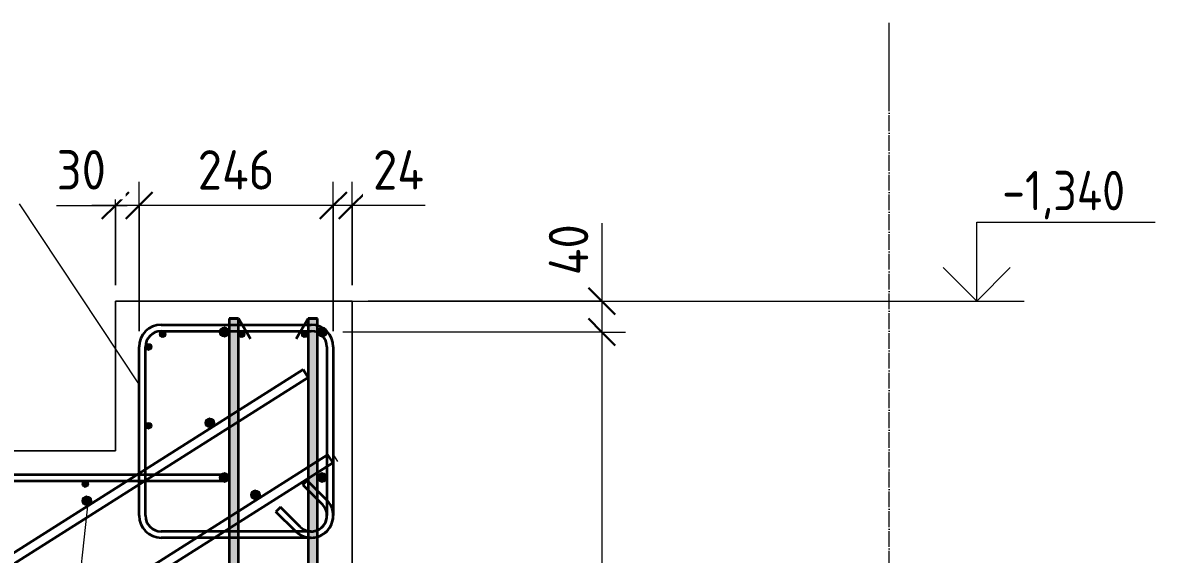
# Model space of a CAD drawing. Header units: millimetres. Extents: x 40349 to 61836, y -34600 to -479.
# Drawn here: x 44223 to 45662, y -1661 to -987 of the extents above; entities that cross this region are included whole.
import ezdxf

# ---------------------------------------------------------------- set-up
doc = ezdxf.new("R2010")
doc.units = ezdxf.units.MM
doc.linetypes.add('02 Штрихпунктирная _20 мм_', pattern=[25, 20, -2.5, 0, -2.5])
for name, color, linetype, lineweight in [('AA_Dim', 7, 'Continuous', 9), ('AA_Dim-20', 7, 'Continuous', 9), ('AA_Linii', 7, 'Continuous', 9), ('AA_Vinoska', 7, 'Continuous', 9), ('AA_Visotnaya otmetka', 7, 'Continuous', 9), ('AF_Perekritie', 7, 'Continuous', 20), ('AF_Perekritie_Опалубка', 253, 'Continuous', 20), ('KR_Armatura', 7, 'Continuous', 20), ('KR_Armatura_Tonkie', 7, 'Continuous', 20), ('Оси', 7, 'Continuous', 9)]:
    doc.layers.add(name, color=color, linetype=linetype, lineweight=lineweight)
doc.styles.add('ISOCPEUR', font='isocpeur.TTF', dxfattribs={"width": 0.9, "height": 50})
doc.styles.add('ISOCPEUR_3', font='isocpeur.TTF', dxfattribs={"width": 0.85, "height": 50})
doc.dimstyles.new('01_Точн_3_знака__непрозр_', dxfattribs={"dimscale": 304.8, "dimtxt": 50.137748, "dimasz": 0.111549, "dimexe": 0.098425, "dimexo": 0.065617, "dimgap": 0.016404, "dimtad": 1, "dimdec": 3, "dimrnd": 0.001, "dimdsep": 46, "dimtxsty": 'ISOCPEUR', "dimblk1": 'OBLIQUE', "dimblk2": 'OBLIQUE', "dimsah": 1, "dimcen": 0.09, "dimdle": 0.098425, "dimazin": 0, "dimtfac": 1, "dimtdec": 4, "dimtix": 1, "dimtmove": 1, "dimatfit": 3, "dimfxl": 1, "dimtvp": 1, "dimtfill": 1, "dimtolj": 1, "dimtzin": 0, "dimlwd": 18, "dimlwe": 18, "dimarcsym": 2})
doc.dimstyles.new('01_Точн_3_знака__непрозр__1', dxfattribs={"dimscale": 304.8, "dimtxt": 50.137748, "dimasz": 0.111549, "dimexe": 0.098425, "dimexo": 0.065617, "dimgap": 0.016404, "dimtad": 1, "dimdec": 3, "dimrnd": 0.001, "dimdsep": 46, "dimtxsty": 'ISOCPEUR', "dimblk1": 'OBLIQUE', "dimblk2": 'OBLIQUE', "dimsah": 1, "dimcen": 0.09, "dimdle": 0.098425, "dimazin": 0, "dimtfac": 1, "dimtdec": 4, "dimtix": 1, "dimtmove": 0, "dimatfit": 3, "dimfxl": 1, "dimtvp": 1, "dimtfill": 1, "dimtolj": 1, "dimtzin": 0, "dimlwd": 18, "dimlwe": 18, "dimarcsym": 2})
doc.dimstyles.new('05_Округл_5мм__прозр_', dxfattribs={"dimscale": 304.8, "dimtxt": 50.137748, "dimasz": 0.111549, "dimexe": 0.098425, "dimexo": 0.065617, "dimgap": 0.006562, "dimtad": 1, "dimdec": 0, "dimrnd": 5, "dimdsep": 46, "dimtxsty": 'ISOCPEUR', "dimblk1": 'OBLIQUE', "dimblk2": 'OBLIQUE', "dimsah": 1, "dimcen": 0.09, "dimdle": 0.098425, "dimazin": 0, "dimtfac": 1, "dimtdec": 4, "dimtix": 1, "dimtmove": 1, "dimatfit": 3, "dimfxl": 1, "dimtvp": 1, "dimtolj": 1, "dimtzin": 0, "dimlwd": 18, "dimlwe": 18, "dimarcsym": 2})
doc.dimstyles.new('05_Округл_5мм__прозр__1', dxfattribs={"dimscale": 304.8, "dimtxt": 50.137748, "dimasz": 0.111549, "dimexe": 0.098425, "dimexo": 0.065617, "dimgap": 0.006562, "dimtad": 1, "dimdec": 0, "dimrnd": 5, "dimdsep": 46, "dimtxsty": 'ISOCPEUR', "dimblk1": 'OBLIQUE', "dimblk2": 'OBLIQUE', "dimsah": 1, "dimcen": 0.09, "dimdle": 0.098425, "dimazin": 0, "dimtfac": 1, "dimtdec": 4, "dimtix": 1, "dimtmove": 0, "dimatfit": 3, "dimfxl": 1, "dimtvp": 1, "dimtolj": 1, "dimtzin": 0, "dimlwd": 18, "dimlwe": 18, "dimarcsym": 2})

# ---------------------------------------------------------------- blocks, each defined once
blk = doc.blocks.new('Лестница - Лестница-3665204-Разрез 1 Арм')
at = {"layer": 'AF_Perekritie'}
for p, q in [((44340.1, -1340), (44640.1, -1340)), ((44340.1, -1530), (44340.1, -1340)), ((44340.1, -1340), (44340.1, -1530)), ((44640.1, -1340), (44340.1, -1340)), ((44640.1, -1340), (44640.1, -1705)), ((44640.1, -1705), (44640.1, -1340)), ((44040.1, -1530), (44340.1, -1530)), ((44340.1, -1530), (44040.1, -1530))]:
    blk.add_line(p, q, dxfattribs=at)
blk = doc.blocks.new('351_Ряд стержней П переменный шаг _НесАрм_РабПлоск_ - Тип 1-3822820-Разрез 1 Арм')
at = {"layer": 'KR_Armatura_Tonkie', "lineweight": 35}
for points in [[(44485.8, -2938), (44496.1, -2938), (44495.9, -1362), (44484.1, -1362), (44484.3, -2938), (44484.9, -2938)], [(44590.1, -2938), (44596.1, -2938), (44595.9, -1362), (44584.1, -1362), (44584.3, -2938), (44588.5, -2938)], [(44526.1, -2980), (44526.1, -2968), (44518.3, -2967), (44510.5, -2963.5), (44504.5, -2958.7), (44500, -2952.7), (44497.1, -2945.8), (44495.8, -2938), (44484.1, -2938), (44485.5, -2948.9), (44489.7, -2959), (44496.4, -2967.7), (44505.1, -2974.4), (44515.2, -2978.6), (44523.8, -2979.7)], [(44554.1, -2980), (44564.9, -2978.6), (44575.1, -2974.4), (44583.8, -2967.7), (44590.4, -2959), (44594.6, -2948.9), (44595.9, -2938), (44584.1, -2938), (44583, -2945.8), (44579.7, -2953.5), (44574.8, -2959.6), (44568.8, -2964.1), (44561.6, -2967), (44554.1, -2968.2), (44554.1, -2979.8)], [(44542.7, -2980), (44554.1, -2979.8), (44554.1, -2968), (44526.1, -2968.2), (44526.1, -2980)]]:
    blk.add_hatch(color=256, dxfattribs=at).paths.add_polyline_path(points)
for p, q in [((44484.1, -1362), (44484.1, -2938)), ((44496.1, -1362), (44484.1, -1362)), ((44484.1, -1362), (44496.1, -1362)), ((44484.1, -1362), (44484.1, -2938)), ((44496.1, -1362), (44484.1, -1362)), ((44484.1, -1362), (44496.1, -1362)), ((44496.1, -2938), (44496.1, -1362)), ((44496.1, -1362), (44511.1, -1388)), ((44496.1, -2938), (44496.1, -1362)), ((44496.1, -1362), (44511.1, -1388)), ((44584.1, -1362), (44569.1, -1388)), ((44584.1, -1362), (44569.1, -1388)), ((44584.1, -1362), (44584.1, -2938)), ((44584.1, -1362), (44596.1, -1362)), ((44596.1, -1362), (44584.1, -1362)), ((44584.1, -1362), (44584.1, -2938)), ((44584.1, -1362), (44596.1, -1362)), ((44596.1, -1362), (44584.1, -1362)), ((44596.1, -2938), (44596.1, -1362)), ((44596.1, -2938), (44596.1, -1362)), ((44554.1, -2968), (44526.1, -2968)), ((44554.1, -2968), (44526.1, -2968)), ((44526.1, -2980), (44554.1, -2980)), ((44526.1, -2980), (44554.1, -2980))]:
    blk.add_line(p, q, dxfattribs=at)
at = {"layer": 'KR_Armatura_Tonkie', "lineweight": 35, "flags": 128}
for points in [[(44484.1, -2938), (44486, -2950.7), (44491.7, -2962.2), (44500.6, -2971.4), (44511.9, -2977.5), (44524.5, -2980), (44526.1, -2980)], [(44484.1, -2938), (44486, -2950.7), (44491.7, -2962.2), (44500.6, -2971.4), (44511.9, -2977.5), (44524.5, -2980), (44526.1, -2980)], [(44526.1, -2968), (44515.4, -2966), (44506.1, -2960.4), (44499.5, -2951.9), (44496.3, -2941.5), (44496.1, -2938)], [(44526.1, -2968), (44515.4, -2966), (44506.1, -2960.4), (44499.5, -2951.9), (44496.3, -2941.5), (44496.1, -2938)], [(44554.1, -2980), (44566.7, -2978), (44578.3, -2972.3), (44587.5, -2963.4), (44593.6, -2952.1), (44596, -2939.5), (44596.1, -2938)], [(44584.1, -2938), (44582.1, -2948.7), (44576.5, -2957.9), (44568, -2964.6), (44557.6, -2967.8), (44554.1, -2968)], [(44554.1, -2980), (44566.7, -2978), (44578.3, -2972.3), (44587.5, -2963.4), (44593.6, -2952.1), (44596, -2939.5), (44596.1, -2938)], [(44584.1, -2938), (44582.1, -2948.7), (44576.5, -2957.9), (44568, -2964.6), (44557.6, -2967.8), (44554.1, -2968)]]:
    blk.add_lwpolyline(points, dxfattribs=at)
blk = doc.blocks.new('DIMBLOCK8-Разрез 1 Арм')
at = {"layer": 'AA_Dim-20', "lineweight": 18}
for p, q in [((44956.1, -1241), (44956.1, -1327.2)), ((44956.1, -1310), (44956.1, -1379.2)), ((44956.1, -1327.2), (44956.1, -1359.6)), ((44956.1, -1340), (44660.1, -1340)), ((44956.1, -1340), (44986.1, -1340)), ((44956.1, -1379.2), (44628.1, -1379.2)), ((44956.1, -1379.2), (44986.1, -1379.2))]:
    blk.add_line(p, q, dxfattribs=at)
at = {"layer": 'AA_Dim-20', "lineweight": 30}
for p, q in [((44956.1, -1340), (44939.1, -1323)), ((44956.1, -1340), (44973.1, -1357)), ((44956.1, -1379.2), (44939.1, -1362.2)), ((44956.1, -1379.2), (44973.1, -1396.2))]:
    blk.add_line(p, q, dxfattribs=at)
at = {"layer": 'AA_Dim-20', "color": 0, "lineweight": 18, "insert": (44889, -1307.2), "char_height": 50, "width": 79.464, "attachment_point": 1, "rotation": 90, "line_spacing_factor": 1.135194, "style": 'ISOCPEUR'}
blk.add_mtext('40', dxfattribs=at)
blk = doc.blocks.new('_None')
blk = doc.blocks.new('DIMBLOCK9-Разрез 1 Арм')
at = {"layer": 'AA_Dim-20', "lineweight": 30}
for p, q in [((44956.1, -1379.2), (44939.1, -1362.2)), ((44956.1, -1379.2), (44973.1, -1396.2)), ((44956.1, -2670), (44939.1, -2653)), ((44956.1, -2670), (44973.1, -2687)), ((44956.1, -2720), (44939.1, -2703)), ((44956.1, -2720), (44973.1, -2737))]:
    blk.add_line(p, q, dxfattribs=at)
at = {"layer": 'AA_Dim-20', "lineweight": 18}
for p, q in [((44956.1, -1379.2), (44628.1, -1379.2)), ((44956.1, -1379.2), (44956.1, -2670)), ((44956.1, -1379.2), (44986.1, -1379.2)), ((44956.1, -2670), (44628.1, -2670)), ((44956.1, -2670), (44986.1, -2670)), ((44956.1, -2720), (44660.1, -2720)), ((44956.1, -2720), (44986.1, -2720))]:
    blk.add_line(p, q, dxfattribs=at)
at = {"layer": 'AA_Dim-20', "color": 0, "lineweight": 18, "insert": (44889, -2171.2), "char_height": 50, "width": 351.91, "attachment_point": 1, "rotation": 90, "line_spacing_factor": 1.135194, "style": 'ISOCPEUR'}
blk.add_mtext('7х185=1290', dxfattribs=at)
blk = doc.blocks.new('DIMBLOCK33-Разрез 1 Арм')
at = {"layer": 'AA_Dim-20', "lineweight": 18}
for p, q in [((44616.1, -1378), (44616.1, -1188.8)), ((44640.1, -1320), (44640.1, -1188.8)), ((44670.1, -1218.8), (44616.1, -1218.8)), ((44616.1, -1218.8), (44616.1, -1378)), ((44646.3, -1218.8), (44628.1, -1218.8)), ((44640.1, -1218.8), (44640.1, -1320)), ((44732.5, -1218.8), (44646.3, -1218.8))]:
    blk.add_line(p, q, dxfattribs=at)
at = {"layer": 'AA_Dim-20', "lineweight": 30}
for p, q in [((44616.1, -1218.8), (44633.1, -1201.8)), ((44640.1, -1218.8), (44657.1, -1201.8)), ((44616.1, -1218.8), (44599.1, -1235.8)), ((44640.1, -1218.8), (44623.1, -1235.8))]:
    blk.add_line(p, q, dxfattribs=at)
at = {"layer": 'AA_Dim-20', "color": 0, "lineweight": 18, "insert": (44666.3, -1148.6), "char_height": 50, "width": 79.464, "attachment_point": 1, "line_spacing_factor": 1.135194, "style": 'ISOCPEUR', "bg_fill": 3, "box_fill_scale": 1.25, "bg_fill_color": 256, "bg_fill_true_color": 13158600, "bg_fill_transparency": 0}
blk.add_mtext('24', dxfattribs=at)
blk = doc.blocks.new('_Oblique')
at = {"color": 0, "linetype": 'ByBlock', "lineweight": -2}
blk.add_line((-0.5, -0.5), (0.5, 0.5), dxfattribs=at)
blk = doc.blocks.new('DIMBLOCK34-Разрез 1 Арм')
at = {"layer": 'AA_Dim-20', "lineweight": 18}
for p, q in [((44370.1, -1378), (44370.1, -1188.8)), ((44616.1, -1378), (44616.1, -1188.8)), ((44616.1, -1218.8), (44370.1, -1218.8)), ((44370.1, -1218.8), (44370.1, -1378)), ((44616.1, -1218.8), (44616.1, -1378))]:
    blk.add_line(p, q, dxfattribs=at)
at = {"layer": 'AA_Dim-20', "lineweight": 30}
for p, q in [((44370.1, -1218.8), (44387.1, -1201.8)), ((44616.1, -1218.8), (44633.1, -1201.8)), ((44370.1, -1218.8), (44353.1, -1235.8)), ((44616.1, -1218.8), (44599.1, -1235.8))]:
    blk.add_line(p, q, dxfattribs=at)
at = {"layer": 'AA_Dim-20', "color": 0, "lineweight": 18, "insert": (44444.3, -1148.6), "char_height": 50, "width": 116.925, "attachment_point": 1, "line_spacing_factor": 1.135194, "style": 'ISOCPEUR', "bg_fill": 3, "box_fill_scale": 1.25, "bg_fill_color": 256, "bg_fill_true_color": 13158600, "bg_fill_transparency": 0}
blk.add_mtext('246', dxfattribs=at)
blk = doc.blocks.new('DIMBLOCK35-Разрез 1 Арм')
at = {"layer": 'AA_Dim-20', "lineweight": 18}
for p, q in [((44340.1, -1320), (44340.1, -1188.8)), ((44370.1, -1378), (44370.1, -1188.8)), ((44265.7, -1218.8), (44348.1, -1218.8)), ((44370.1, -1218.8), (44310.1, -1218.8)), ((44340.1, -1218.8), (44340.1, -1320)), ((44348.1, -1218.8), (44355.1, -1218.8)), ((44370.1, -1218.8), (44370.1, -1378))]:
    blk.add_line(p, q, dxfattribs=at)
at = {"layer": 'AA_Dim-20', "lineweight": 30}
for p, q in [((44340.1, -1218.8), (44357.1, -1201.8)), ((44370.1, -1218.8), (44387.1, -1201.8)), ((44340.1, -1218.8), (44323.1, -1235.8)), ((44370.1, -1218.8), (44353.1, -1235.8))]:
    blk.add_line(p, q, dxfattribs=at)
at = {"layer": 'AA_Dim-20', "color": 0, "lineweight": 18, "insert": (44265.7, -1148.6), "char_height": 50, "width": 74.923, "attachment_point": 1, "line_spacing_factor": 1.135194, "style": 'ISOCPEUR', "bg_fill": 3, "box_fill_scale": 1.25, "bg_fill_color": 256, "bg_fill_true_color": 13158600, "bg_fill_transparency": 0}
blk.add_mtext('30', dxfattribs=at)
blk = doc.blocks.new('Высотные отметки - Стрелка вверх-400292-Разрез 1 Арм')
at = {"layer": 'AA_Vinoska'}
for p, q in [((45430.9, -1240), (45656.9, -1240)), ((45430.9, -1340), (45430.9, -1240)), ((45430.9, -1340), (45388.4, -1297.6)), ((45430.9, -1340), (45473.3, -1297.6)), ((45370.9, -1340), (45490.9, -1340))]:
    blk.add_line(p, q, dxfattribs=at)

msp = doc.modelspace()

# ---------------------------------------------------------------- hatches: boundary and pattern name
at = {"layer": 'KR_Armatura'}
h = msp.add_hatch(color=256, dxfattribs=at)
edge = h.paths.add_edge_path()
edge.add_arc((44400.0616, -1382), 4, 0, 360)
for points in [[(44398.8255, -1385.8042), (44403.2977, -1384.3511), (44403.2977, -1379.6489), (44398.8255, -1378.1958), (44396.0616, -1382)], [(44478.0616, -1385.2034), (44483.2578, -1382.2034), (44483.2578, -1376.2034), (44478.0616, -1373.2034), (44472.8655, -1376.2034), (44472.8655, -1382.2034)], [(44498.8255, -1385.8042), (44503.2977, -1384.3511), (44503.2977, -1379.6489), (44498.8255, -1378.1958), (44496.0616, -1382)], [(44578.8255, -1385.8042), (44583.2977, -1384.3511), (44583.2977, -1379.6489), (44578.8255, -1378.1958), (44576.0616, -1382)], [(44602.0616, -1385.2034), (44607.2578, -1382.2034), (44607.2578, -1376.2034), (44602.0616, -1373.2034), (44596.8655, -1376.2034), (44596.8655, -1382.2034)], [(44382.0616, -1402), (44385.8658, -1399.2361), (44384.4127, -1394.7639), (44379.7105, -1394.7639), (44378.2574, -1399.2361)], [(44382.0616, -1502), (44385.8658, -1499.2361), (44384.4127, -1494.7639), (44379.7105, -1494.7639), (44378.2574, -1499.2361)], [(44459.9692, -1500.4545), (44465.0381, -1497.2442), (44464.7923, -1491.2492), (44459.4776, -1488.4645), (44454.4087, -1491.6749), (44454.6545, -1497.6698)], [(44300.8255, -1575.8042), (44305.2977, -1574.3511), (44305.2977, -1569.6489), (44300.8255, -1568.1958), (44298.0616, -1572)], [(44478.0616, -1569.6029), (44483.2578, -1566.6029), (44483.2578, -1560.6029), (44478.0616, -1557.6029), (44472.8655, -1560.6029), (44472.8655, -1566.6029)], [(44602.0616, -1569.6029), (44607.2578, -1566.6029), (44607.2578, -1560.6029), (44602.0616, -1557.6029), (44596.8655, -1560.6029), (44596.8655, -1566.6029)], [(44517.7557, -1591.6963), (44522.8246, -1588.486), (44522.5788, -1582.491), (44517.2641, -1579.7064), (44512.1952, -1582.9167), (44512.441, -1588.9117)], [(44304.1845, -1599.1181), (44309.2534, -1595.9078), (44309.0077, -1589.9128), (44303.693, -1587.1281), (44298.6241, -1590.3385), (44298.8698, -1596.3334)]]:
    msp.add_hatch(color=256, dxfattribs=at).paths.add_polyline_path(points)
h = msp.add_hatch(color=256, dxfattribs=at)
edge = h.paths.add_edge_path()
edge.add_arc((44478.0616, -1379.2034), 6, 0, 360)
h = msp.add_hatch(color=256, dxfattribs=at)
edge = h.paths.add_edge_path()
edge.add_arc((44500.0616, -1382), 4, 0, 360)
h = msp.add_hatch(color=256, dxfattribs=at)
edge = h.paths.add_edge_path()
edge.add_arc((44580.0616, -1382), 4, 0, 360)
h = msp.add_hatch(color=256, dxfattribs=at)
edge = h.paths.add_edge_path()
edge.add_arc((44602.0616, -1379.2034), 6, 0, 360)
h = msp.add_hatch(color=256, dxfattribs=at)
edge = h.paths.add_edge_path()
edge.add_arc((44382.0616, -1398), 4, 0, 360)
h = msp.add_hatch(color=256, dxfattribs=at)
edge = h.paths.add_edge_path()
edge.add_arc((44382.0616, -1498), 4, 0, 360)
h = msp.add_hatch(color=256, dxfattribs=at)
edge = h.paths.add_edge_path()
edge.add_arc((44459.7234, -1494.4595), 6, 0, 360)
h = msp.add_hatch(color=256, dxfattribs=at)
edge = h.paths.add_edge_path()
edge.add_arc((44302.0616, -1572), 4, 0, 360)
h = msp.add_hatch(color=256, dxfattribs=at)
edge = h.paths.add_edge_path()
edge.add_arc((44478.0616, -1563.6029), 6, 0, 360)
h = msp.add_hatch(color=256, dxfattribs=at)
edge = h.paths.add_edge_path()
edge.add_arc((44602.0616, -1563.6029), 6, 0, 360)
h = msp.add_hatch(color=256, dxfattribs=at)
edge = h.paths.add_edge_path()
edge.add_arc((44517.5099, -1585.7014), 6, 0, 360)
h = msp.add_hatch(color=256, dxfattribs=at)
edge = h.paths.add_edge_path()
edge.add_arc((44303.9388, -1593.1231), 6, 0, 360)

# ---------------------------------------------------------------- linework, layer by layer
at = {"layer": 'AA_Linii', "lineweight": 20}
msp.add_line((44614.8525, -1533.3917), (44621.2732, -1543.5295), dxfattribs=at)
at = {"layer": 'AA_Vinoska'}
for p, q in [((44370.6828, -1446.1135), (44218.5906, -1216.5116)), ((44305.7401, -1591.7911), (44246.8908, -2118.7743))]:
    msp.add_line(p, q, dxfattribs=at)
at = {"layer": 'AA_Visotnaya otmetka'}
msp.add_line((45243.366, -1340), (45430.8604, -1340), dxfattribs=at)
at = {"layer": 'KR_Armatura'}
for p, q in [((44398.8255, -1378.1958), (44396.0616, -1382)), ((44403.2977, -1379.6489), (44398.8255, -1378.1958)), ((44403.2977, -1384.3511), (44403.2977, -1379.6489)), ((44478.0616, -1373.2034), (44472.8655, -1376.2034)), ((44472.8655, -1376.2034), (44472.8655, -1382.2034)), ((44483.2578, -1376.2034), (44478.0616, -1373.2034)), ((44483.2578, -1382.2034), (44483.2578, -1376.2034)), ((44498.8255, -1378.1958), (44496.0616, -1382)), ((44503.2977, -1379.6489), (44498.8255, -1378.1958)), ((44503.2977, -1384.3511), (44503.2977, -1379.6489)), ((44578.8255, -1378.1958), (44576.0616, -1382)), ((44583.2977, -1379.6489), (44578.8255, -1378.1958)), ((44583.2977, -1384.3511), (44583.2977, -1379.6489)), ((44602.0616, -1373.2034), (44596.8655, -1376.2034)), ((44596.8655, -1376.2034), (44596.8655, -1382.2034)), ((44607.2578, -1376.2034), (44602.0616, -1373.2034)), ((44607.2578, -1382.2034), (44607.2578, -1376.2034)), ((44379.7105, -1394.7639), (44378.2574, -1399.2361)), ((44384.4127, -1394.7639), (44379.7105, -1394.7639)), ((44385.8658, -1399.2361), (44384.4127, -1394.7639)), ((44396.0616, -1382), (44398.8255, -1385.8042)), ((44398.8255, -1385.8042), (44403.2977, -1384.3511)), ((44472.8655, -1382.2034), (44478.0616, -1385.2034)), ((44478.0616, -1385.2034), (44483.2578, -1382.2034)), ((44496.0616, -1382), (44498.8255, -1385.8042)), ((44498.8255, -1385.8042), (44503.2977, -1384.3511)), ((44576.0616, -1382), (44578.8255, -1385.8042)), ((44578.8255, -1385.8042), (44583.2977, -1384.3511)), ((44596.8655, -1382.2034), (44602.0616, -1385.2034)), ((44602.0616, -1385.2034), (44607.2578, -1382.2034)), ((44378.2574, -1399.2361), (44382.0616, -1402)), ((44382.0616, -1402), (44385.8658, -1399.2361)), ((44379.7105, -1494.7639), (44378.2574, -1499.2361)), ((44384.4127, -1494.7639), (44379.7105, -1494.7639)), ((44385.8658, -1499.2361), (44384.4127, -1494.7639)), ((44459.4776, -1488.4645), (44454.4087, -1491.6749)), ((44454.4087, -1491.6749), (44454.6545, -1497.6698)), ((44464.7923, -1491.2492), (44459.4776, -1488.4645)), ((44465.0381, -1497.2442), (44464.7923, -1491.2492)), ((44378.2574, -1499.2361), (44382.0616, -1502)), ((44382.0616, -1502), (44385.8658, -1499.2361)), ((44454.6545, -1497.6698), (44459.9692, -1500.4545)), ((44459.9692, -1500.4545), (44465.0381, -1497.2442)), ((44300.8255, -1568.1958), (44298.0616, -1572)), ((44305.2977, -1569.6489), (44300.8255, -1568.1958)), ((44478.0616, -1557.6029), (44472.8655, -1560.6029)), ((44472.8655, -1560.6029), (44472.8655, -1566.6029)), ((44472.8655, -1566.6029), (44478.0616, -1569.6029)), ((44483.2578, -1560.6029), (44478.0616, -1557.6029)), ((44478.0616, -1569.6029), (44483.2578, -1566.6029)), ((44483.2578, -1566.6029), (44483.2578, -1560.6029)), ((44602.0616, -1557.6029), (44596.8655, -1560.6029)), ((44596.8655, -1560.6029), (44596.8655, -1566.6029)), ((44596.8655, -1566.6029), (44602.0616, -1569.6029)), ((44607.2578, -1560.6029), (44602.0616, -1557.6029)), ((44602.0616, -1569.6029), (44607.2578, -1566.6029)), ((44607.2578, -1566.6029), (44607.2578, -1560.6029)), ((44298.0616, -1572), (44300.8255, -1575.8042)), ((44300.8255, -1575.8042), (44305.2977, -1574.3511)), ((44305.2977, -1574.3511), (44305.2977, -1569.6489)), ((44517.2641, -1579.7064), (44512.1952, -1582.9167)), ((44512.1952, -1582.9167), (44512.441, -1588.9117)), ((44522.5788, -1582.491), (44517.2641, -1579.7064)), ((44522.8246, -1588.486), (44522.5788, -1582.491)), ((44303.693, -1587.1281), (44298.6241, -1590.3385)), ((44298.6241, -1590.3385), (44298.8698, -1596.3334)), ((44298.8698, -1596.3334), (44304.1845, -1599.1181)), ((44309.0077, -1589.9128), (44303.693, -1587.1281)), ((44304.1845, -1599.1181), (44309.2534, -1595.9078)), ((44309.2534, -1595.9078), (44309.0077, -1589.9128)), ((44512.441, -1588.9117), (44517.7557, -1591.6963)), ((44517.7557, -1591.6963), (44522.8246, -1588.486))]:
    msp.add_line(p, q, dxfattribs=at)
for centre, radius in [((44400.0616, -1382), 4), ((44478.0616, -1379.2034), 6), ((44500.0616, -1382), 4), ((44580.0616, -1382), 4), ((44602.0616, -1379.2034), 6), ((44382.0616, -1398), 4), ((44382.0616, -1498), 4), ((44459.7234, -1494.4595), 6), ((44302.0616, -1572), 4), ((44478.0616, -1563.6029), 6), ((44602.0616, -1563.6029), 6), ((44517.5099, -1585.7014), 6), ((44303.9388, -1593.1231), 6)]:
    msp.add_circle(centre, radius, dxfattribs=at)
at = {"layer": 'KR_Armatura_Tonkie', "lineweight": 35}
for p, q in [((44398.0616, -1370), (44588.0616, -1370)), ((44398.0616, -1378), (44588.0616, -1378)), ((44370.0616, -1612), (44370.0616, -1398)), ((44378.0616, -1612), (44378.0616, -1398)), ((44608.0616, -1398), (44608.0616, -1612)), ((44616.0616, -1398), (44616.0616, -1612)), ((44577.7542, -1426.8088), (42586.7574, -2687.7734)), ((44584.1748, -1436.9466), (42593.178, -2697.9112)), ((44577.7542, -1426.8088), (44584.1748, -1436.9466)), ((44608.8843, -1534.9311), (42786.8513, -2688.8853)), ((44608.8843, -1534.9311), (44615.3049, -1545.0689)), ((44615.3049, -1545.0689), (42793.2719, -2699.0231)), ((44098.0616, -1560), (44480.0616, -1560)), ((44098.0616, -1568), (44480.0616, -1568)), ((44480.0616, -1568), (44480.0616, -1560)), ((44577.4267, -1573.0808), (44583.0836, -1567.424)), ((44583.0836, -1567.424), (44607.8606, -1592.201)), ((44577.4267, -1573.0808), (44602.2037, -1597.8579)), ((44549.1425, -1601.3651), (44543.4856, -1607.022)), ((44568.2626, -1631.799), (44543.4856, -1607.022)), ((44573.9195, -1626.1421), (44549.1425, -1601.3651)), ((44588.0616, -1632), (44398.0616, -1632)), ((44588.0616, -1640), (44398.0616, -1640))]:
    msp.add_line(p, q, dxfattribs=at)
for centre, radius, start, end in [((44398.0616, -1398), 28, 90, 180), ((44398.0616, -1398), 20, 90, 180), ((44588.0616, -1398), 28, 0, 90), ((44588.0616, -1398), 20, 0, 90), ((44588.0616, -1612), 28, 270, 45), ((44398.0616, -1612), 28, 180, 270), ((44398.0616, -1612), 20, 180, 270), ((44588.0616, -1612), 28, 225, 0), ((44588.0616, -1612), 20, 225, 360), ((44588.0616, -1612), 20, 270, 45)]:
    msp.add_arc(centre, radius, start, end, dxfattribs=at)
at = {"layer": 'Оси'}
msp.add_line((45320.0616, -1087.0408), (45320.0616, -987.0408), dxfattribs=at)
at = {"layer": 'Оси', "linetype": '02 Штрихпунктирная _20 мм_'}
msp.add_line((45320.0616, -3333.2371), (45320.0616, -1087.0408), dxfattribs=at)

# ---------------------------------------------------------------- block references
at = {"layer": 'AA_Vinoska'}
msp.add_blockref('Высотные отметки - Стрелка вверх-400292-Разрез 1 Арм', (0, 0), dxfattribs=at)
at = {"layer": 'AF_Perekritie_Опалубка'}
msp.add_blockref('Лестница - Лестница-3665204-Разрез 1 Арм', (0, 0), dxfattribs=at)
at = {"layer": 'KR_Armatura_Tonkie', "lineweight": 35}
msp.add_blockref('351_Ряд стержней П переменный шаг _НесАрм_РабПлоск_ - Тип 1-3822820-Разрез 1 Арм', (0, 0), dxfattribs=at)

# ---------------------------------------------------------------- dimensions: what is measured, and where the dimension line sits
at = {"layer": 'AA_Dim', "lineweight": 18}
dim = msp.add_linear_dim(base=(44956.1211, -1379.2034), p1=(44640.0616, -1340), p2=(44608.0616, -1379.2034), angle=90, text='40', dimstyle='05_Округл_5мм__прозр_', override={"dimpost": '<>', "dimblk1": 'None', "dimblk2": 'None', "dimsah": 1, "dimfxl": 50.605415}, dxfattribs=at)
dim.commit()
dim.dimension.update_dxf_attribs({"geometry": 'DIMBLOCK8-Разрез 1 Арм', "text_midpoint": (44922.3186, -1267.5014), "dimtype": 160, "text_rotation": 90})
dim = msp.add_linear_dim(base=(44956.1211, -2670), p1=(44608.0616, -1379.2034), p2=(44608.0616, -2670), angle=90, text='7х185=1290', dimstyle='05_Округл_5мм__прозр__1', override={"dimpost": '<>', "dimblk1": 'None', "dimblk2": 'None', "dimsah": 1, "dimfxl": 1290.796582}, dxfattribs=at)
dim.commit()
dim.dimension.update_dxf_attribs({"geometry": 'DIMBLOCK9-Разрез 1 Арм', "text_midpoint": (44929.1211, -2024.6017)})

# ---------------------------------------------------------------- next in the draw order: texts
at = {"layer": 'AA_Visotnaya otmetka', "insert": (45463.15, -1174.8641), "char_height": 50, "width": 186.504811, "attachment_point": 1, "line_spacing_factor": 1.135194, "style": 'ISOCPEUR_3', "bg_fill": 3, "box_fill_scale": 1.25, "bg_fill_color": 256, "bg_fill_true_color": 13158600, "bg_fill_transparency": 0}
msp.add_mtext('-1,340', dxfattribs=at)

# ---------------------------------------------------------------- next in the draw order: dimensions: what is measured, and where the dimension line sits
at = {"layer": 'AA_Dim', "lineweight": 18}
dim = msp.add_linear_dim(base=(44616.0616, -1218.7779), p1=(44640.0616, -1340), p2=(44616.0616, -1398), dimstyle='01_Точн_3_знака__непрозр_', override={"dimpost": '<>', "dimfxl": 62.769419}, dxfattribs=at)
dim.commit()
dim.dimension.update_dxf_attribs({"geometry": 'DIMBLOCK33-Разрез 1 Арм', "text_midpoint": (44705.9852, -1181.9753), "dimtype": 160})

# ---------------------------------------------------------------- next in the draw order: dimensions: what is measured, and where the dimension line sits
dim = msp.add_linear_dim(base=(44370.0616, -1218.7779), p1=(44616.0616, -1398), p2=(44370.0616, -1398), dimstyle='01_Точн_3_знака__непрозр__1', override={"dimpost": '<>', "dimfxl": 246}, dxfattribs=at)
dim.commit()
dim.dimension.update_dxf_attribs({"geometry": 'DIMBLOCK34-Разрез 1 Арм', "text_midpoint": (44493.0616, -1188.7779)})

# ---------------------------------------------------------------- next in the draw order: linework, layer by layer
at = {"layer": 'AA_Visotnaya otmetka'}
msp.add_line((44553.5282, -1340), (45243.366, -1340), dxfattribs=at)

# ---------------------------------------------------------------- next in the draw order: dimensions: what is measured, and where the dimension line sits
at = {"layer": 'AA_Dim', "lineweight": 18}
dim = msp.add_linear_dim(base=(44340.0616, -1218.7779), p1=(44370.0616, -1398), p2=(44340.0616, -1340), dimstyle='01_Точн_3_знака__непрозр_', override={"dimpost": '<>', "dimfxl": 65.299311}, dxfattribs=at)
dim.commit()
dim.dimension.update_dxf_attribs({"geometry": 'DIMBLOCK35-Разрез 1 Арм', "text_midpoint": (44303.1597, -1181.9753), "dimtype": 160})

doc.saveas('drawing.dxf')
